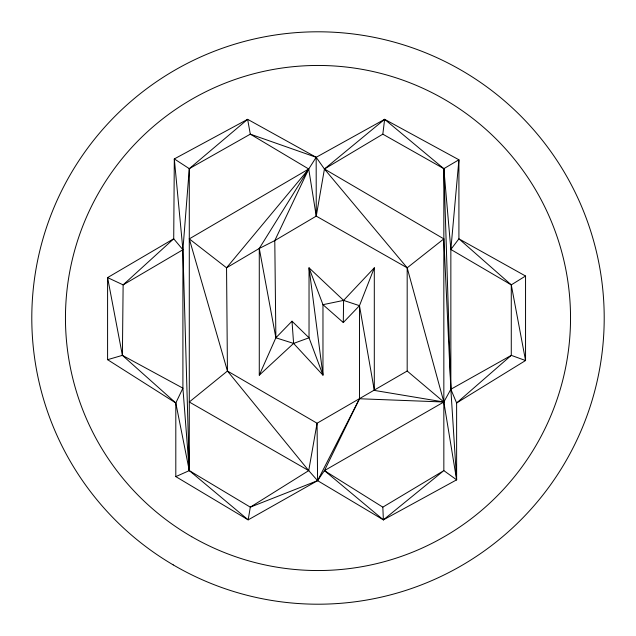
<?xml version="1.0" encoding="UTF-8"?>
<svg xmlns="http://www.w3.org/2000/svg" width="636" height="636" viewBox="0 0 636 636"><rect width="100%" height="100%" fill="white"/><g stroke="black" fill="none" stroke-linecap="round" stroke-linejoin="round"><path stroke-width="0.95" d="M382.824 134.164L443.841 168.667L450.852 389.272L443.841 402L359.475 398.756L317.587 480.649L250.314 507.146L189.29 470.616L182.906 388.159L182.906 249.749L189.29 168.667L247.627 119.322L250.314 134.164L308.722 169.009L259.281 248.453L275.865 337.788L293.601 343.416L322.969 375.161L322.969 304.684L343.599 300.399L374.302 267.82L359.475 305.678L359.475 398.756L324.432 470.616L317.587 480.649L248.175 519.866L189.29 470.616L175.806 402.97L122.398 355.357L123.13 284.872L173.715 238.786L174.312 158.921L247.627 119.322L316.171 157.299L324.432 169.009L407.183 267.82L443.841 402L456.624 479.838L383.381 519.866L317.587 480.649L308.722 470.616L227.442 371.019L189.29 238.882L308.722 169.009L316.171 157.299L384.637 119.322L458.914 159.779L458.914 238.826L450.852 249.463L450.852 389.272L456.624 479.838L443.841 470.616L443.841 168.667L384.637 119.322L324.432 169.009L316.251 216.121L274.784 240.599L259.281 248.453L226.551 267.796L227.442 371.019L189.29 402L308.722 470.616L317.07 423.234L407.183 371.019L407.183 267.82L443.841 238.882L324.432 169.009L382.824 134.164L384.637 119.322M343.297 322.539L343.599 300.399L309.032 267.82L309.032 337.788L322.969 375.161L309.032 267.82L322.969 304.684L343.297 322.539L359.475 305.678L343.599 300.399M450.852 249.463L458.914 159.779L443.841 168.667L450.852 249.463L511.28 284.872L525.551 360.533L456.624 402.97L456.624 479.838M259.281 375.161L275.865 337.788L292.004 321.204L309.032 337.788L293.601 343.416L259.281 375.161L259.281 248.453M407.183 267.82L316.251 216.121L308.722 169.009L274.784 240.599L275.865 337.788M175.806 402.97L182.906 388.159L122.398 355.357L107.587 359.682L107.587 277.598L173.715 238.786L182.906 249.749L189.29 470.616L175.806 476.61L175.806 402.97L107.587 359.682M308.722 169.009L226.551 267.796L189.29 238.882M383.381 519.866L443.841 470.616L382.824 507.146L383.381 519.866L324.432 470.616L443.841 402L407.183 371.019M308.722 470.616L250.314 507.146L248.175 519.866L175.806 476.61M511.28 284.872L525.551 276.016L458.914 238.826L511.28 284.872L511.28 355.357L456.624 402.97L450.852 389.272L443.841 238.882M189.29 470.616L189.29 168.667L250.314 134.164L316.171 157.299L316.251 216.121M450.852 389.272L511.28 355.357L525.551 360.533L525.551 276.016M359.475 305.678L374.302 390.401L443.841 402M227.442 371.019L317.07 423.234L317.587 480.649M324.432 470.616L382.824 507.146M189.29 168.667L174.312 158.921L182.906 249.749L123.13 284.872L107.587 277.598L122.398 355.357M292.004 321.204L293.601 343.416M374.302 267.82L374.302 390.401M191.73 536.705A252.532 252.532 0 0 0 570.532 318A252.532 252.532 0 0 0 191.73 99.296A252.532 252.532 0 0 0 191.73 536.705M173.231 564.895A286.208 286.208 0 0 0 604.2 319.924A286.208 286.208 0 0 0 176.57 69.181A286.208 286.208 0 0 0 173.231 564.895"/></g></svg>
